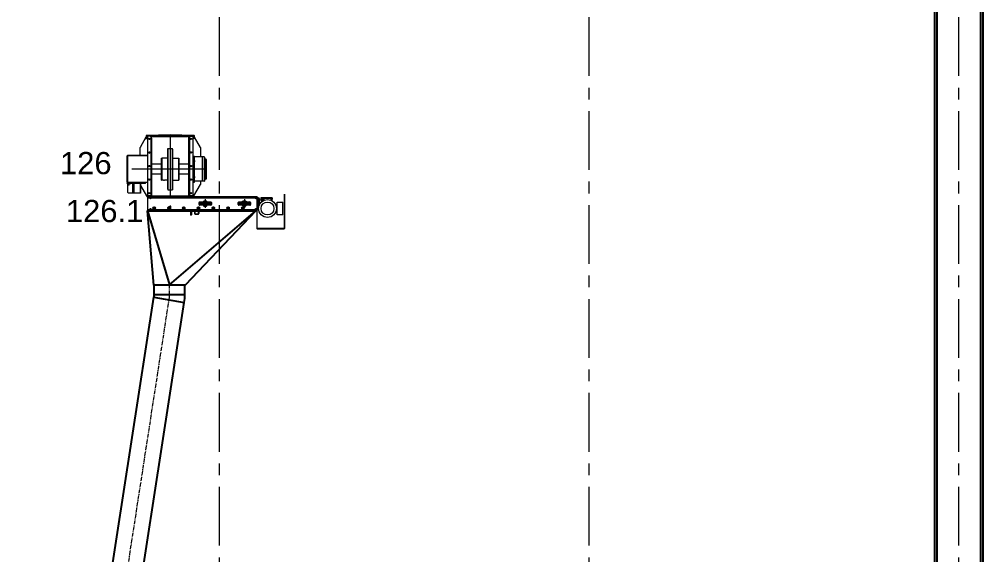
# Model space of a CAD drawing. Header units: millimetres. Extents: x 3220 to 226993, y 817 to 176024.
# Drawn here: x 83998 to 91818, y 45237 to 49581 of the extents above; entities that cross this region are included whole.
import ezdxf

# ---------------------------------------------------------------- set-up
doc = ezdxf.new("R2010")
doc.units = ezdxf.units.MM
doc.linetypes.add('AXES', pattern=[50.8, 31.75, -6.35, 6.35, -6.35])
doc.layers.add('Axe', color=1, linetype='AXES', lineweight=9)
doc.layers.add('Gewinde(DIN)', color=160, linetype='Continuous', lineweight=25)
doc.layers.add('Repère', color=76, linetype='Continuous')
doc.layers.add('Sichtbare Kanten(DIN)', color=7, linetype='Continuous', lineweight=50, true_color=0x3f3f3f)
doc.layers.add('Sichtbare tangentiale Kanten(DIN)', color=7, linetype='Continuous', lineweight=50, true_color=0x3f3f3f)
doc.styles.get("Standard").update_dxf_attribs({"font": 'arial.ttf'})

# ---------------------------------------------------------------- blocks, each defined once
blk = doc.blocks.new('section 9-7')
for points in [[(15195, 31980), (15195, 21020), (14805, 21020), (14805, 31980)], [(14824, 21020), (14824, 31980), (15176, 31980), (15176, 21020)]]:
    blk.add_lwpolyline(points, close=True)
at = {"layer": 'Axe', "ltscale": 15}
for p, q in [((9000, -500), (9000, 33046.2)), ((12000, -500), (12000, 32505.5)), ((15000, -500), (15000, 32000)), ((15000, -500), (15000, 32000))]:
    blk.add_line(p, q, dxfattribs=at)
blk = doc.blocks.new('TKF 300 tondeur R')
at = {"color": 1, "lineweight": 0}
for p, q in [((0, 265.5), (0, -224.5)), ((298.6, 0), (-311.9, 0))]:
    blk.add_line(p, q, dxfattribs=at)
at = {"layer": 'Gewinde(DIN)', "color": 5, "lineweight": 0}
for p, q in [((-339.8, -116.5), (-339.8, -129.5)), ((-333.2, -129.5), (-333.2, -116.5))]:
    blk.add_line(p, q, dxfattribs=at)
at = {"layer": 'Sichtbare Kanten(DIN)', "color": 5, "lineweight": 0}
for p, q in [((-197, 260.1), (-245, 175)), ((-198.2, 246.6), (-197.3, 256.6)), ((-198.2, 246.6), (-196.2, 246.4)), ((-196.2, 268.8), (-197.3, 256.6)), ((-195.3, 256.4), (-196.2, 246.4)), ((-194.2, 268.7), (-195.3, 256.4)), ((-192.9, 267.4), (-194.6, 264.3)), ((-0.1, 277.5), (-192.3, 272.5)), ((-0.1, 275.5), (-192.3, 270.5)), ((-158, 270.5), (-185, 270.5)), ((-185, 270.5), (-185, 266.5)), ((-158, 266.5), (-185, 266.5)), ((-158, 266), (-185, 266)), ((-185, 266), (-185, -216)), ((-158, 270.5), (-158, 266.5)), ((-158, 262.5), (-158, 266)), ((-158, 262.5), (-150, 262.5)), ((-150, -212.5), (-150, 262.5)), ((-149.5, 269.5), (-139.5, 269.5)), ((-149.5, 269.5), (-149.5, 265.5)), ((-139.5, 265.5), (-149.5, 265.5)), ((-139.5, 269.5), (139.5, 269.5)), ((-139.5, 265.5), (139.5, 265.5)), ((-115.9, 272.5), (115.9, 272.5)), ((192.3, 272.5), (0.1, 277.5)), ((192.3, 270.5), (0.1, 275.5)), ((139.5, 269.5), (149.5, 269.5)), ((149.5, 265.5), (139.5, 265.5)), ((149.5, 265.5), (149.5, 269.5)), ((158, 262.5), (150, 262.5)), ((150, -212.5), (150, 262.5)), ((158, 270.5), (185, 270.5)), ((158, 270.5), (158, 266.5)), ((158, 266.5), (185, 266.5)), ((158, 266), (185, 266)), ((158, 262.5), (158, 266)), ((185, 270.5), (185, 266.5)), ((185, 266), (185, -216)), ((194.6, 264.3), (192.9, 267.4)), ((195.3, 256.4), (194.2, 268.7)), ((196.2, 246.4), (195.3, 256.4)), ((197.3, 256.6), (196.2, 268.8)), ((196.2, 246.4), (198.2, 246.6)), ((245, 175), (197, 260.1)), ((197.3, 256.6), (198.2, 246.6)), ((-245, 112.5), (-245, 175)), ((-20, 162.5), (-18, 167.5)), ((-20, -162.5), (-20, 162.5)), ((-18, 167.5), (-18, -167.5)), ((-18, 167.5), (18, 167.5)), ((18, -167.5), (18, 167.5)), ((20, 162.5), (18, 167.5)), ((20, 162.5), (20, -162.5)), ((245, 175), (245, 98.5)), ((-343.9, 107.9), (-348.5, 107.9)), ((-348.5, -106.9), (-348.5, 107.9)), ((-343.9, 112.5), (-185, 112.5)), ((-343.9, 110.5), (-343.9, 112.5)), ((-185, 110.5), (-343.9, 110.5)), ((-343.9, 110), (-185, 110)), ((-343.9, 107.9), (-343.9, 110)), ((-245, 110), (-245, 110.5)), ((-175.5, 134.5), (-169.9, 134.5)), ((-168.5, 131.4), (-169.6, 129.5)), ((-168.5, 129.7), (-168.5, 140.3)), ((-165.5, 138.2), (-165.5, 131.8)), ((-70, 89), (-69, 90)), ((-70, -89), (-70, 89)), ((-69, 90), (-69, -90)), ((-20, 90), (-69, 90)), ((20, 90), (69, 90)), ((69, -90), (69, 90)), ((70, 89), (69, 90)), ((70, 89), (70, -89)), ((165.5, 131.8), (165.5, 138.2)), ((168.5, 140.3), (168.5, 129.7)), ((168.5, 131.4), (169.6, 129.5)), ((175.5, 134.5), (169.9, 134.5)), ((185, 105), (190.2, 105)), ((190.2, 105), (198.5, 105)), ((190.2, 0), (190.2, 85)), ((198.5, 70.9), (198.5, 105)), ((259.7, 98.5), (198.5, 98.5)), ((259.7, 99), (259.7, -99)), ((275.6, 99), (259.7, 99)), ((277.6, 97), (277.6, -97)), ((288.8, 81.5), (278.6, 81.5)), ((291.6, 78.8), (291.6, -78.7)), ((-173.5, 20.8), (-173.5, 29.2)), ((-165.5, 28.2), (-165.5, 21.8)), ((-70, 40), (-150, 40)), ((70, 45), (71.2, 45)), ((71.2, 45), (71.2, 40)), ((150, 40), (71.2, 40)), ((165.5, 21.8), (165.5, 28.2)), ((173.5, 29.2), (173.5, 20.8)), ((198.5, 58.7), (190.2, 58.7)), ((198.5, 70.9), (198.5, 58.7)), ((198.5, -58.7), (198.5, 58.7)), ((-70, -40), (-150, -40)), ((150, -40), (70, -40)), ((190.2, -85), (190.2, 0)), ((198.5, -58.7), (190.2, -58.7)), ((198.5, -58.7), (198.5, -70.9)), ((198.5, -105), (198.5, -70.9)), ((-343.9, -106.9), (-348.5, -106.9)), ((-348.5, -111.5), (-343.5, -111.5)), ((-348.5, -111.5), (-348.5, -114.5)), ((-343.5, -114.5), (-348.5, -114.5)), ((-348.3, -116.5), (-348.3, -114.5)), ((-348.3, -116.5), (-348.2, -116.5)), ((-348.2, -114.5), (-348.2, -116.5)), ((-348.2, -116.5), (-330.2, -116.5)), ((-343.9, -109), (-343.9, -106.9)), ((-185, -109), (-343.9, -109)), ((-343.9, -109.5), (-326.5, -109.5)), ((-343.9, -111.5), (-343.9, -109.5)), ((-343.5, -111.5), (-204.5, -111.5)), ((-343.5, -114.5), (-204.5, -114.5)), ((-342.6, -189.5), (-342.6, -119.5)), ((-340.5, -128.7), (-340.5, -116.5)), ((-340.5, -128.7), (-332.5, -128.7)), ((-339.7, -129.5), (-340.5, -128.7)), ((-333.3, -129.5), (-339.7, -129.5)), ((-333.3, -129.5), (-332.5, -128.7)), ((-332.5, -128.7), (-332.5, -116.5)), ((-331.8, -119.5), (-332.5, -119.5)), ((-331.8, -118.5), (-331.8, -119.5)), ((-330.2, -116.5), (-321, -116.5)), ((-326.5, -109.5), (-326.5, -111.5)), ((-319.3, -119.5), (-319.3, -118.5)), ((-318.3, -119.5), (-319.3, -119.5)), ((-318.3, -114.5), (-318.3, -119.5)), ((-245, -111.5), (-245, -109)), ((-240.4, -114.5), (-240.4, -194.5)), ((-240.4, -133.2), (-192.9, -217.4)), ((-173.5, -87.5), (-173.5, -80.8)), ((-173.5, -89.2), (-173.5, -87.5)), ((-165.5, -81.8), (-165.5, -88.2)), ((-70, -89), (-69, -90)), ((-54.2, -90), (-69, -90)), ((-20, -90), (-45.8, -90)), ((20, -90), (69, -90)), ((70, -89), (69, -90)), ((165.5, -88.2), (165.5, -81.8)), ((173.5, -80.8), (173.5, -87.5)), ((173.5, -87.5), (173.5, -89.2)), ((185, -105), (190.2, -105)), ((190.2, -105), (198.5, -105)), ((192.9, -217.4), (245, -125)), ((259.7, -98.5), (198.5, -98.5)), ((245, -98.5), (245, -125)), ((275.6, -99), (259.7, -99)), ((288.8, -81.5), (278.6, -81.5)), ((-302, -194.5), (-339.9, -194.5)), ((-295, -194.5), (-302, -194.5)), ((-240.8, -194.5), (-295, -194.5)), ((-240.8, -194.5), (-240.4, -194.5)), ((-185, -216), (-158, -216)), ((-158, -216.5), (-185, -216.5)), ((-185, -220.5), (-185, -216.5)), ((-158, -220.5), (-185, -220.5)), ((185, -220.5), (-185, -220.5)), ((-185, -220.5), (-185, -224.5)), ((-185, -224.5), (185, -224.5)), ((-166, -196), (-166, -191.2)), ((-166, -198), (-166, -196)), ((-166, -198), (-165.4, -198)), ((-158, -216), (-158, -212.5)), ((-158, -212.5), (-150, -212.5)), ((-158, -220.5), (-158, -216.5)), ((-149.5, -215.5), (-139.5, -215.5)), ((-149.5, -215.5), (-149.5, -219.5)), ((-139.5, -219.5), (-149.5, -219.5)), ((-139.5, -215.5), (139.5, -215.5)), ((-139.5, -219.5), (139.5, -219.5)), ((-20, -162.5), (-18, -167.5)), ((-18, -167.5), (18, -167.5)), ((20, -162.5), (18, -167.5)), ((139.5, -215.5), (149.5, -215.5)), ((149.5, -219.5), (139.5, -219.5)), ((149.5, -219.5), (149.5, -215.5)), ((158, -212.5), (150, -212.5)), ((158, -216), (158, -212.5)), ((185, -216), (158, -216)), ((158, -216.5), (185, -216.5)), ((158, -220.5), (158, -216.5)), ((158, -220.5), (185, -220.5)), ((165.4, -198), (166, -198)), ((166, -196), (166, -191.2)), ((166, -196), (166, -198)), ((185, -220.5), (185, -216.5)), ((185, -220.5), (185, -224.5))]:
    blk.add_line(p, q, dxfattribs=at)
for centre in [(-170, 245), (170, 245), (-170, 135), (170, 135), (-170, 25), (170, 25), (-170, -85), (170, -85), (-170, -195), (170, -195)]:
    blk.add_circle(centre, 5.5, dxfattribs=at)
for centre, radius, start, end in [((-192.2, 268.5), 4, 91.5, 175), ((-192.2, 268.5), 2, 91.5, 175), ((-184.2, 262.5), 10, 126.31224, 150.57254), ((-158, 262.5), 8, 0, 90), ((-158, 262.5), 4, 0, 90), ((0, 273.5), 4, 88.5, 91.5), ((0, 273.5), 2, 88.5, 91.5), ((158, 262.5), 8, 90, 180), ((158, 262.5), 4, 90, 180), ((184.2, 262.5), 10, 29.42746, 53.68776), ((192.2, 268.5), 4, 5, 88.5), ((192.2, 268.5), 2, 5, 88.5), ((-343.9, 107.9), 4.6, 90, 180), ((-343.9, 107.9), 2.6, 90, 180), ((275.6, 97), 2, 0, 90), ((278.6, 82.5), 1, 180, 270), ((288.8, 78.8), 2.75, 0, 90), ((-343.9, -106.9), 4.6, 180, 270), ((-343.9, -106.9), 2.6, 180, 270), ((-204.5, -108.5), 6, 270, 355.21981), ((-204.5, -108.5), 3, 270, 350.40593), ((275.6, -97), 2, 270, 0), ((278.6, -82.5), 1, 90, 180), ((288.8, -78.7), 2.75, 270, 0), ((-184.2, -212.5), 10, 209.42746, 265.17967), ((-158, -212.5), 4, 270, 0), ((-158, -212.5), 8, 270, 0), ((158, -212.5), 8, 180, 270), ((158, -212.5), 4, 180, 270), ((184.2, -212.5), 10, 274.82033, 330.57254)]:
    blk.add_arc(centre, radius, start, end, dxfattribs=at)
for centre, major_axis, ratio, start_param, end_param in [((-339.9, -119.5), (0, 5), 0.529919, 0.927295, 1.570796), ((-333.5, -118.5), (0, -2), 0.848048, 1.570796, 2.489627), ((-321, -118.5), (0, 4), 0.848048, 5.33487, 6.283185), ((-321, -118.5), (0, 2), 0.848048, 4.712389, 6.283185), ((-320.4, -118.5), (0, 4), 0.842966, 5.615265, 6.283185), ((-339.9, -189.5), (0, -5), 0.529919, 4.712389, 6.283185)]:
    blk.add_ellipse(centre, major_axis=major_axis, ratio=ratio, start_param=start_param, end_param=end_param, dxfattribs=at)
for points, weights in [([(-169.9, 134.5), (-169, 137.7), (-169, 140.4)], [1, 1.08361995156, 1.07684207552]), ([(-169.6, 129.5), (-168.4, 132), (-169.9, 134.5)], [1.02248935029, 1.14249247398, 1]), ([(169, 140.4), (169, 137.7), (169.9, 134.5)], [1.07684207552, 1.08361995156, 1]), ([(169.9, 134.5), (168.4, 132), (169.6, 129.5)], [1, 1.14249247398, 1.02248935029])]:
    blk.add_rational_spline(points, weights, degree=2, dxfattribs=at)
for points, knots in [([(71.2, 40), (71.2, 40), (70.9, 39.9), (70.2, 39.7), (70.1, 39.7), (70, 39.7)], [-1.6667211, -1.6667211, -1.6667211, -1.6667211, -1.250084, -1.250084, -1.1689633, -1.1689633, -1.1689633, -1.1689633]), ([(-54.2, -90), (-54.2, -90), (-54.1, -90), (-53.7, -90), (-53.3, -90), (-52.6, -89.9), (-52.1, -89.9), (-51.1, -89.9), (-50.5, -89.9), (-49.5, -89.9), (-48.9, -89.9), (-47.9, -89.9), (-47.4, -89.9), (-46.7, -90), (-46.3, -90), (-45.9, -90), (-45.8, -90), (-45.8, -90)], [0.631123, 0.631123, 0.631123, 0.631123, 0.788904, 0.788904, 0.946685, 0.946685, 1.104466, 1.104466, 1.262247, 1.262247, 1.420027, 1.420027, 1.577808, 1.577808, 1.735589, 1.735589, 1.89337, 1.89337, 1.89337, 1.89337])]:
    blk.add_open_spline(points, degree=3, knots=knots, dxfattribs=at)
at = {"layer": 'Sichtbare tangentiale Kanten(DIN)', "color": 5, "lineweight": 0}
for p, q in [((-195.3, 256.4), (-197.3, 256.6)), ((-194.2, 268.7), (-196.2, 268.8)), ((-192.3, 270.5), (-192.3, 272.5)), ((-158, 262.5), (-158, -212.5)), ((-139.5, 265.5), (-139.5, 269.5)), ((-0.1, 275.5), (-0.1, 277.5)), ((0.1, 275.5), (0.1, 277.5)), ((139.5, 269.5), (139.5, 265.5)), ((158, 262.5), (158, -212.5)), ((192.3, 270.5), (192.3, 272.5)), ((194.2, 268.7), (196.2, 268.8)), ((197.3, 256.6), (195.3, 256.4)), ((-343.9, -106.9), (-343.9, 107.9)), ((185, 85), (190.2, 85)), ((275.6, 99), (275.6, -99)), ((278.6, 81.5), (278.6, -81.5)), ((288.8, 81.5), (288.8, -81.5)), ((198.5, 70.9), (190.2, 70.9)), ((198.5, -70.9), (190.2, -70.9)), ((-343.5, -114.5), (-343.5, -111.5)), ((-319.3, -118.5), (-331.8, -118.5)), ((-330.2, -116.5), (-330.2, -114.5)), ((-321, -116.5), (-321, -114.5)), ((-319.3, -118.5), (-318.3, -118.5)), ((-302, -194.5), (-302, -114.5)), ((-295, -114.5), (-295, -194.5)), ((-240.8, -194.5), (-240.8, -114.5)), ((-173.5, -85), (-175.5, -85)), ((-165.5, -87.5), (-173.5, -87.5)), ((173.5, -87.5), (165.5, -87.5)), ((173.5, -85), (175.5, -85)), ((185, -85), (190.2, -85)), ((-164.6, -196), (-166, -196)), ((-139.5, -219.5), (-139.5, -215.5)), ((139.5, -215.5), (139.5, -219.5)), ((166, -196), (164.6, -196))]:
    blk.add_line(p, q, dxfattribs=at)
blk = doc.blocks.new('111 L')
blk.add_blockref('TKF 300 tondeur R', (0, -265.5))
blk = doc.blocks.new('181 tete')
at = {"color": 0}
blk.add_blockref('111 L', (-0.1, -12), dxfattribs=at)
blk = doc.blocks.new('102 r')
blk.add_blockref('181 tete', (0.1, 502))
blk = doc.blocks.new('126 R')
blk.add_blockref('102 r', (0, 0))
blk = doc.blocks.new('300x650 for TKF 300 F')
at = {"layer": 'Sichtbare Kanten(DIN)', "color": 6, "lineweight": 0}
for p, q in [((-975, 95), (-970, 95)), ((-975, 95), (-975, 91)), ((-970, 91), (-975, 91)), ((-975, 91), (-975, 87)), ((-975, 87), (-85, 87)), ((-975, 87), (-975, -7)), ((-970, 91), (-970, 95)), ((-970, 95), (-90, 95)), ((-970, 91), (-90, 91)), ((-605, 98), (-600, 98)), ((-605, 98), (-605, 95)), ((-600, 95), (-600, 98)), ((-600, 98), (-90, 98)), ((-600, 95), (-90, 95)), ((-97, 84.2), (-94.2, 84.2)), ((-94.2, 84.2), (-93.5, 84.6)), ((-90, 98), (-85, 98)), ((-90, 98), (-90, 95)), ((-90, 95), (-90, 91)), ((-90, 95), (-85, 95)), ((-85, 95), (-90, 95)), ((-85, 91), (-90, 91)), ((-85, 95), (-85, 98)), ((-85, 91), (-85, 95)), ((-85, 87), (-85, 91)), ((-75, 87.5), (-85, 87.5)), ((-85, -7), (-85, 87)), ((-85, 82.5), (-75, 82.5)), ((-75, 87.5), (-75, 82.5)), ((-75, 87.5), (-68, 87.5)), ((-75, -2.5), (-75, 82.5)), ((-75, 81.9), (-68, 81.9)), ((-68, 81.9), (-68, 87.5)), ((-68, 81.9), (-68, 75.6)), ((-53, 85.7), (-53, 74.3)), ((-52.2, 86.5), (-52.2, 73.5)), ((-45, 86.5), (-52.2, 86.5)), ((-39, 87), (-45, 87)), ((-45, 86.3), (-45, 87)), ((-45, 86.3), (-45, 75.1)), ((-39, 86.3), (-45, 86.3)), ((-35.5, 87), (-39, 87)), ((-39, 86.3), (-39, 87)), ((-39, 86.3), (-39, 75.1)), ((-35.5, 90), (35.5, 90)), ((-35.5, 85), (-35.5, 90)), ((-35.5, 85), (35.5, 85)), ((-35.5, 78.5), (-35.5, 85)), ((-35.5, 78.5), (-30, 78.5)), ((30, 78.5), (35.5, 78.5)), ((35.5, 85), (35.5, 90)), ((39, 87), (35.5, 87)), ((35.5, 78.5), (35.5, 85)), ((39, 87), (39, 75.3)), ((138.5, 115.5), (137, 115.5)), ((137, 112.5), (137, 115.5)), ((137, 112.5), (138.5, 112.5)), ((137, 112.5), (137, -161.5)), ((138.5, 115.5), (138.5, 112.5)), ((138.5, -161.5), (138.5, 112.5)), ((-793.2, 19.2), (-794, 18.5)), ((-786, 18.5), (-794, 18.5)), ((-794, -11), (-794, 18.5)), ((-793.2, 19.2), (-786.8, 19.2)), ((-786.8, 19.2), (-786, 18.5)), ((-786, -11), (-786, 18.5)), ((-556, 31.5), (-556, 48.5)), ((-551, 53.5), (-461, 53.5)), ((-461, 26.5), (-551, 26.5)), ((-471.5, 40), (-540.5, 40)), ((-518.5, 49.5), (-493.5, 49.5)), ((-493.5, 30.5), (-518.5, 30.5)), ((-506.6, 35.8), (-506.6, 36.4)), ((-506, 74.5), (-506, 5.5)), ((-505.4, 36.4), (-505.4, 35.8)), ((-456, 48.5), (-456, 31.5)), ((-238, 31.5), (-238, 48.5)), ((-233, 53.5), (-143, 53.5)), ((-143, 26.5), (-233, 26.5)), ((-153.5, 40), (-222.5, 40)), ((-200.5, 49.5), (-175.5, 49.5)), ((-175.5, 30.5), (-200.5, 30.5)), ((-188.6, 35.8), (-188.6, 36.4)), ((-188, 74.5), (-188, 5.5)), ((-187.4, 36.4), (-187.4, 35.8)), ((-138, 48.5), (-138, 31.5)), ((-68, 75.6), (-75, 75.6)), ((-68, 67.7), (-75, 67.7)), ((-75, 12.3), (-75, 67.7)), ((-75, 12.3), (-71.5, 12.3)), ((-75, 4.4), (-72.4, 4.4)), ((-68, 67.7), (-68, 75.6)), ((-68, 69), (-45, 69)), ((-68, 67.7), (-68, 25.1)), ((-45, 73.5), (-52.2, 73.5)), ((-45, 75.1), (-45, 72.3)), ((-39, 75.1), (-45, 75.1)), ((-39, 72.3), (-45, 72.3)), ((-45, 56.8), (-45, 72.3)), ((-39, 75.3), (-26.5, 75.3)), ((-39, 75.1), (-39, 72.3)), ((-35.5, 65), (-35.5, 71.5)), ((-30, 71.5), (-35.5, 71.5)), ((-35.5, 63.2), (-35.5, 65)), ((-35.5, 65), (-32.1, 65)), ((26.5, 75.3), (39, 75.3)), ((35.5, 71.5), (30, 71.5)), ((32.1, 65), (35.5, 65)), ((35.5, 65), (35.5, 71.5)), ((35.5, 63.2), (35.5, 65)), ((39, 61.1), (39, 75.3)), ((62.9, 36), (78.7, 36)), ((78.7, 51.5), (124, 51.5)), ((78.7, -51.5), (78.7, 51.5)), ((124, -51.5), (124, 51.5)), ((-975, -7), (-794, -7)), ((-975, -7), (-975, -11)), ((-975, -11), (-970, -11)), ((-975, -11), (-975, -15)), ((-596, -15), (-975, -15)), ((-975, -18), (-975, -15)), ((-975, -18), (-596, -18)), ((-970, -15), (-970, -11)), ((-970, -11), (-90, -11)), ((-970, -15), (-90, -15)), ((-786, -7), (-85, -7)), ((-623.2, -18.2), (-624, -19)), ((-616, -19), (-624, -19)), ((-624, -19), (-624, -52.5)), ((-624, -52.5), (-616, -52.5)), ((-623.2, -53.2), (-624, -52.5)), ((-623.2, -18.2), (-616.8, -18.2)), ((-616.8, -53.2), (-623.2, -53.2)), ((-616.8, -18.2), (-616, -19)), ((-616.8, -53.2), (-616, -52.5)), ((-616, -19), (-616, -52.5)), ((-593, -21), (-593, -44)), ((-590, -44), (-593, -44)), ((-561, -13), (-591, -13)), ((-591, -13), (-591, -43)), ((-591, -43), (-561, -43)), ((-590, -21), (-590, -44)), ((-590, -44), (-564, -44)), ((-590, -44), (-590, -47)), ((-590, -47), (-564, -47)), ((-564, -47), (-564, -44)), ((-561, -43), (-561, -13)), ((-557, -18), (-561, -18)), ((-558, -24), (-561, -24)), ((-561, -24), (-561, -41)), ((-561, -41), (-558, -41)), ((-558, -24), (-558, -41)), ((-557, -18), (-557, -15)), ((-557, -15), (-90, -15)), ((-557, -18), (-90, -18)), ((-111.5, -18), (-111.5, -19.5)), ((-108.5, -19.5), (-111.5, -19.5)), ((-108.5, -19.5), (-108.5, -18)), ((-88, -18), (-108.5, -18)), ((-108.5, -19.5), (-88, -19.5)), ((-94.2, -4.2), (-97, -4.2)), ((-94.2, -4.2), (-93.5, -4.6)), ((-90, -11), (-90, -15)), ((-90, -11), (-85, -11)), ((-85, -15), (-90, -15)), ((-90, -15), (-85, -15)), ((-90, -15), (-90, -18)), ((-85, -18), (-88, -18)), ((-86.5, -21), (-86.5, -161.5)), ((-75, -2.5), (-85, -2.5)), ((-85, -11), (-85, -7)), ((-85, -7.5), (-75, -7.5)), ((-85, -15), (-85, -11)), ((-85, -18), (-85, -15)), ((-85, -161.5), (-85, -21)), ((-72.5, -1.9), (-75, -1.9)), ((-75, -2.5), (-75, -7.5)), ((-72.1, -7.5), (-75, -7.5)), ((78.7, -36.1), (62.9, -36.1)), ((124, -51.5), (78.7, -51.5)), ((135.5, -163), (-83.5, -163)), ((-83.5, -164.5), (135.5, -164.5))]:
    blk.add_line(p, q, dxfattribs=at)
for centre, radius in [((-950, 82), 3), ((-95, 82), 3), ((-950, -2), 3), ((-920, 4), 10), ((-920, 4), 7.8), ((-920, 4), 5), ((-920, 4), 4.08), ((-800, 4), 5), ((-800, 4), 4.08), ((-680, 4), 10), ((-680, 4), 7.8), ((-680, 4), 5), ((-680, 4), 4.08), ((-560, 4), 10), ((-560, 4), 7.8), ((-560, 4), 5), ((-560, 4), 4.08), ((-543, 40), 8), ((-506, 40), 6), ((-506, 40), 5.39), ((-506, 40), 5.3), ((-506, 40), 4.45), ((-506, 40), 4.2), ((-469, 40), 8), ((-440, 4), 10), ((-440, 4), 7.8), ((-440, 4), 5), ((-440, 4), 4.08), ((-320, 4), 10), ((-320, 4), 7.8), ((-320, 4), 5), ((-320, 4), 4.08), ((-225, 40), 8), ((-200, 4), 10), ((-200, 4), 7.8), ((-200, 4), 5), ((-200, 4), 4.08), ((-188, 40), 6), ((-188, 40), 5.39), ((-188, 40), 5.3), ((-188, 40), 4.45), ((-188, 40), 4.2), ((-151, 40), 8), ((-95, -2), 3), ((0, 0), 72.5), ((0, 0), 52.5)]:
    blk.add_circle(centre, radius, dxfattribs=at)
for centre, radius, start, end in [((-52.2, 85.7), 0.8, 90, 180), ((-30, 75), 3.5, 270, 90), ((30, 75), 3.5, 90, 270), ((-800, 4), 10, 53.1301, 306.8699), ((-800, 4), 7.8, 39.71514, 320.28486), ((-551, 48.5), 5, 90, 180), ((-551, 31.5), 5, 180, 270), ((-543, 40), 6.5, 128.00361, 188.00361), ((-543, 40), 6.5, 188.00361, 248.00361), ((-543, 40), 6.5, 68.00361, 128.00361), ((-543, 40), 6.5, 248.00361, 308.00361), ((-543, 40), 6.5, 8.00361, 68.00361), ((-543, 40), 6.5, 308.00361, 8.00361), ((-518.5, 40), 9.5, 90, 270), ((-506, 40), 17.8, 149.35193, 210.64807), ((-506, 40), 22, 37.8529, 142.1471), ((-506, 40), 22, 217.8529, 322.1471), ((-506, 40), 16.8, 145.8542, 214.1458), ((-506, 40), 17.8, 49.32572, 130.67428), ((-506, 40), 17.8, 229.32572, 310.67428), ((-506, 40), 16.8, 53.70405, 126.29595), ((-506, 40), 16.8, 233.70405, 306.29595), ((-506, 40), 8.5, 120, 180), ((-506, 40), 8.5, 180, 240), ((-506, 40), 8.5, 60, 120), ((-506, 40), 8.5, 240, 300), ((-506, 40), 3.9, 278.84988, 261.15012), ((-506, 36.4), 0.6, 0, 180), ((-506, 40), 8.5, 0, 60), ((-506, 40), 8.5, 300, 0), ((-493.5, 40), 9.5, 270, 90), ((-506, 40), 16.8, 325.8542, 34.1458), ((-506, 40), 17.8, 329.35193, 30.64807), ((-469, 40), 6.5, 132.70318, 192.70318), ((-469, 40), 6.5, 192.70318, 252.70318), ((-469, 40), 6.5, 72.70318, 132.70318), ((-469, 40), 6.5, 252.70318, 312.70318), ((-469, 40), 6.5, 12.70318, 72.70318), ((-469, 40), 6.5, 312.70318, 12.70318), ((-461, 48.5), 5, 0, 90), ((-461, 31.5), 5, 270, 0), ((-233, 48.5), 5, 90, 180), ((-233, 31.5), 5, 180, 270), ((-225, 40), 6.5, 128.00361, 188.00361), ((-225, 40), 6.5, 188.00361, 248.00361), ((-225, 40), 6.5, 68.00361, 128.00361), ((-225, 40), 6.5, 248.00361, 308.00361), ((-225, 40), 6.5, 8.00361, 68.00361), ((-225, 40), 6.5, 308.00361, 8.00361), ((-200.5, 40), 9.5, 90, 270), ((-188, 40), 17.8, 149.35193, 210.64807), ((-188, 40), 22, 37.8529, 142.1471), ((-188, 40), 22, 217.8529, 322.1471), ((-188, 40), 16.8, 145.8542, 214.1458), ((-188, 40), 17.8, 49.32572, 130.67428), ((-188, 40), 17.8, 229.32572, 310.67428), ((-188, 40), 16.8, 53.70405, 126.29595), ((-188, 40), 16.8, 233.70405, 306.29595), ((-188, 40), 8.5, 120, 180), ((-188, 40), 8.5, 180, 240), ((-188, 40), 8.5, 60, 120), ((-188, 40), 8.5, 240, 300), ((-188, 40), 3.9, 278.84988, 261.15012), ((-188, 36.4), 0.6, 0, 180), ((-188, 40), 8.5, 0, 60), ((-188, 40), 8.5, 300, 0), ((-175.5, 40), 9.5, 270, 90), ((-188, 40), 16.8, 325.8542, 34.1458), ((-188, 40), 17.8, 329.35193, 30.64807), ((-151, 40), 6.5, 132.70318, 192.70318), ((-151, 40), 6.5, 192.70318, 252.70318), ((-151, 40), 6.5, 72.70318, 132.70318), ((-151, 40), 6.5, 252.70318, 312.70318), ((-151, 40), 6.5, 12.70318, 72.70318), ((-151, 40), 6.5, 312.70318, 12.70318), ((-143, 48.5), 5, 0, 90), ((-143, 31.5), 5, 270, 0), ((-52.2, 74.3), 0.8, 180, 270), ((-596, -21), 6, 0, 90), ((-596, -21), 3, 0, 90), ((-564, -41), 6, 270, 0), ((-564, -41), 3, 270, 0), ((-88, -21), 3, 0, 90), ((-88, -21), 1.5, 0, 90), ((-83.5, -161.5), 3, 180, 270), ((-83.5, -161.5), 1.5, 180, 270), ((135.5, -161.5), 3, 270, 0), ((135.5, -161.5), 1.5, 270, 0)]:
    blk.add_arc(centre, radius, start, end, dxfattribs=at)
for points, weights in [([(-96.5, 84.6), (-95.5, 84.6), (-94.4, 84.9)], [1.076740384, 1.07212332013, 1.03255331883]), ([(-928.5, 8.9), (-924.2, 11.4), (-920, 13.8)], [1, 1.15470053838, 1]), ([(-928.5, -0.9), (-928.5, 4), (-928.5, 8.9)], [1, 1.15470053838, 1]), ([(-920, 13.8), (-915.7, 11.4), (-911.5, 8.9)], [1, 1.15470053838, 1]), ([(-911.5, 8.9), (-911.5, 4), (-911.5, -0.9)], [1, 1.15470053838, 1]), ([(-808.5, 8.9), (-804.2, 11.4), (-800, 13.8)], [1, 1.15470053838, 1]), ([(-808.5, -0.9), (-808.5, 4), (-808.5, 8.9)], [1, 1.15470053838, 1]), ([(-800, 13.8), (-796.8, 12), (-794, 10.3)], [1, 1.11119240463, 1.06254372562]), ([(-688.5, 8.9), (-684.2, 11.4), (-680, 13.8)], [1, 1.15470053838, 1]), ([(-688.5, -0.9), (-688.5, 4), (-688.5, 8.9)], [1, 1.15470053838, 1]), ([(-680, 13.8), (-675.7, 11.4), (-671.5, 8.9)], [1, 1.15470053838, 1]), ([(-671.5, 8.9), (-671.5, 4), (-671.5, -0.9)], [1, 1.15470053838, 1]), ([(-568.5, 8.9), (-564.2, 11.4), (-560, 13.8)], [1, 1.15470053838, 1]), ([(-568.5, -0.9), (-568.5, 4), (-568.5, 8.9)], [1, 1.15470053838, 1]), ([(-560, 13.8), (-555.8, 11.4), (-551.5, 8.9)], [1, 1.15470053838, 1]), ([(-551.5, 8.9), (-551.5, 4), (-551.5, -0.9)], [1, 1.15470053838, 1]), ([(-549.9, 42.8), (-548.3, 44), (-547, 45.1)], [1, 1.0379548493, 1]), ([(-549.4, 39.1), (-549.6, 40.8), (-549.9, 42.8)], [1, 1.0379548493, 1]), ([(-548.9, 35.4), (-549.1, 37.4), (-549.4, 39.1)], [1, 1.0379548493, 1]), ([(-545.4, 34), (-547, 34.6), (-548.9, 35.4)], [1, 1.0379548493, 1]), ([(-547, 45.1), (-545.6, 46.2), (-544, 47.4)], [1, 1.0379548493, 1]), ([(-541.9, 32.6), (-543.8, 33.3), (-545.4, 34)], [1, 1.0379548493, 1]), ([(-544, 47.4), (-542.1, 46.7), (-540.5, 46)], [1, 1.0379548493, 1]), ([(-539, 34.9), (-540.3, 33.8), (-541.9, 32.6)], [1, 1.0379548493, 1]), ([(-540.5, 46), (-538.9, 45.4), (-537, 44.6)], [1, 1.0379548493, 1]), ([(-536, 37.2), (-537.6, 36), (-539, 34.9)], [1, 1.0379548493, 1]), ([(-537, 44.6), (-536.8, 42.6), (-536.5, 40.9)], [1, 1.0379548493, 1]), ([(-536.5, 40.9), (-536.3, 39.2), (-536, 37.2)], [1, 1.0379548493, 1]), ([(-510.2, 47.4), (-512.2, 46.2), (-514.5, 44.9)], [1, 1.04596848978, 1.01550081983]), ([(-514.5, 44.9), (-514.5, 42.3), (-514.5, 40)], [1.01550081983, 1.04596848978, 1]), ([(-514.5, 40), (-514.5, 37.7), (-514.5, 35.1)], [1, 1.04596848978, 1.01550081983]), ([(-514.5, 35.1), (-512.2, 33.8), (-510.2, 32.6)], [1.01550081983, 1.04596848978, 1]), ([(-506.5, 49.5), (-508.5, 48.4), (-510.2, 47.4)], [1.02164790776, 1.04052166837, 1]), ([(-510.2, 32.6), (-508.5, 31.6), (-506.5, 30.5)], [1, 1.04052166837, 1.02164790776]), ([(-501.7, 47.4), (-503.5, 48.4), (-505.4, 49.5)], [1, 1.04052166837, 1.02164790776]), ([(-505.4, 30.5), (-503.5, 31.6), (-501.7, 32.6)], [1.02164790776, 1.04052166837, 1]), ([(-497.5, 44.9), (-499.7, 46.2), (-501.7, 47.4)], [1.01550081983, 1.04596848978, 1]), ([(-501.7, 32.6), (-499.7, 33.8), (-497.5, 35.1)], [1, 1.04596848978, 1.01550081983]), ([(-497.5, 40), (-497.5, 42.3), (-497.5, 44.9)], [1, 1.04596848978, 1.01550081983]), ([(-497.5, 35.1), (-497.5, 37.7), (-497.5, 40)], [1.01550081983, 1.04596848978, 1]), ([(-476.1, 42.2), (-474.6, 43.6), (-473.4, 44.8)], [1, 1.0379548493, 1]), ([(-475.3, 38.6), (-475.7, 40.3), (-476.1, 42.2)], [1, 1.0379548493, 1]), ([(-474.5, 34.9), (-474.9, 36.9), (-475.3, 38.6)], [1, 1.0379548493, 1]), ([(-470.9, 33.8), (-472.6, 34.3), (-474.5, 34.9)], [1, 1.0379548493, 1]), ([(-473.4, 44.8), (-472.1, 46), (-470.6, 47.3)], [1, 1.0379548493, 1]), ([(-467.3, 32.7), (-469.2, 33.3), (-470.9, 33.8)], [1, 1.0379548493, 1]), ([(-470.6, 47.3), (-468.7, 46.7), (-467, 46.2)], [1, 1.0379548493, 1]), ([(-464.5, 35.2), (-465.8, 34), (-467.3, 32.7)], [1, 1.0379548493, 1]), ([(-467, 46.2), (-465.4, 45.7), (-463.4, 45.1)], [1, 1.0379548493, 1]), ([(-461.8, 37.8), (-463.3, 36.4), (-464.5, 35.2)], [1, 1.0379548493, 1]), ([(-463.4, 45.1), (-463, 43.1), (-462.6, 41.4)], [1, 1.0379548493, 1]), ([(-462.6, 41.4), (-462.2, 39.7), (-461.8, 37.8)], [1, 1.0379548493, 1]), ([(-448.5, 8.9), (-444.2, 11.4), (-440, 13.8)], [1, 1.15470053838, 1]), ([(-448.5, -0.9), (-448.5, 4), (-448.5, 8.9)], [1, 1.15470053838, 1]), ([(-440, 13.8), (-435.8, 11.4), (-431.5, 8.9)], [1, 1.15470053838, 1]), ([(-431.5, 8.9), (-431.5, 4), (-431.5, -0.9)], [1, 1.15470053838, 1]), ([(-328.5, 8.9), (-324.2, 11.4), (-320, 13.8)], [1, 1.15470053838, 1]), ([(-328.5, -0.9), (-328.5, 4), (-328.5, 8.9)], [1, 1.15470053838, 1]), ([(-320, 13.8), (-315.8, 11.4), (-311.5, 8.9)], [1, 1.15470053838, 1]), ([(-311.5, 8.9), (-311.5, 4), (-311.5, -0.9)], [1, 1.15470053838, 1]), ([(-231.9, 42.8), (-230.3, 44), (-229, 45.1)], [1, 1.0379548493, 1]), ([(-231.4, 39.1), (-231.6, 40.8), (-231.9, 42.8)], [1, 1.0379548493, 1]), ([(-230.9, 35.4), (-231.1, 37.4), (-231.4, 39.1)], [1, 1.0379548493, 1]), ([(-227.4, 34), (-229, 34.6), (-230.9, 35.4)], [1, 1.0379548493, 1]), ([(-229, 45.1), (-227.6, 46.2), (-226, 47.4)], [1, 1.0379548493, 1]), ([(-223.9, 32.6), (-225.8, 33.3), (-227.4, 34)], [1, 1.0379548493, 1]), ([(-226, 47.4), (-224.1, 46.7), (-222.5, 46)], [1, 1.0379548493, 1]), ([(-221, 34.9), (-222.3, 33.8), (-223.9, 32.6)], [1, 1.0379548493, 1]), ([(-222.5, 46), (-220.9, 45.4), (-219, 44.6)], [1, 1.0379548493, 1]), ([(-218, 37.2), (-219.6, 36), (-221, 34.9)], [1, 1.0379548493, 1]), ([(-219, 44.6), (-218.8, 42.6), (-218.5, 40.9)], [1, 1.0379548493, 1]), ([(-218.5, 40.9), (-218.3, 39.2), (-218, 37.2)], [1, 1.0379548493, 1]), ([(-208.5, 8.9), (-204.3, 11.4), (-200, 13.8)], [1, 1.15470053838, 1]), ([(-208.5, -0.9), (-208.5, 4), (-208.5, 8.9)], [1, 1.15470053838, 1]), ([(-200, 13.8), (-195.8, 11.4), (-191.5, 8.9)], [1, 1.15470053838, 1]), ([(-192.2, 47.4), (-194.2, 46.2), (-196.5, 44.9)], [1, 1.04596848978, 1.01550081983]), ([(-196.5, 44.9), (-196.5, 42.3), (-196.5, 40)], [1.01550081983, 1.04596848978, 1]), ([(-196.5, 40), (-196.5, 37.7), (-196.5, 35.1)], [1, 1.04596848978, 1.01550081983]), ([(-196.5, 35.1), (-194.2, 33.8), (-192.2, 32.6)], [1.01550081983, 1.04596848978, 1]), ([(-188.5, 49.5), (-190.5, 48.4), (-192.2, 47.4)], [1.02164790776, 1.04052166837, 1]), ([(-192.2, 32.6), (-190.5, 31.6), (-188.5, 30.5)], [1, 1.04052166837, 1.02164790776]), ([(-191.5, 8.9), (-191.5, 4), (-191.5, -0.9)], [1, 1.15470053838, 1]), ([(-183.7, 47.4), (-185.5, 48.4), (-187.4, 49.5)], [1, 1.04052166837, 1.02164790776]), ([(-187.4, 30.5), (-185.5, 31.6), (-183.7, 32.6)], [1.02164790776, 1.04052166837, 1]), ([(-179.5, 44.9), (-181.7, 46.2), (-183.7, 47.4)], [1.01550081983, 1.04596848978, 1]), ([(-183.7, 32.6), (-181.7, 33.8), (-179.5, 35.1)], [1, 1.04596848978, 1.01550081983]), ([(-179.5, 40), (-179.5, 42.3), (-179.5, 44.9)], [1, 1.04596848978, 1.01550081983]), ([(-179.5, 35.1), (-179.5, 37.7), (-179.5, 40)], [1.01550081983, 1.04596848978, 1]), ([(-158.1, 42.2), (-156.6, 43.6), (-155.4, 44.8)], [1, 1.0379548493, 1]), ([(-157.3, 38.6), (-157.7, 40.3), (-158.1, 42.2)], [1, 1.0379548493, 1]), ([(-156.5, 34.9), (-156.9, 36.9), (-157.3, 38.6)], [1, 1.0379548493, 1]), ([(-152.9, 33.8), (-154.6, 34.3), (-156.5, 34.9)], [1, 1.0379548493, 1]), ([(-155.4, 44.8), (-154.1, 46), (-152.6, 47.3)], [1, 1.0379548493, 1]), ([(-149.3, 32.7), (-151.2, 33.3), (-152.9, 33.8)], [1, 1.0379548493, 1]), ([(-152.6, 47.3), (-150.7, 46.7), (-149, 46.2)], [1, 1.0379548493, 1]), ([(-146.5, 35.2), (-147.8, 34), (-149.3, 32.7)], [1, 1.0379548493, 1]), ([(-149, 46.2), (-147.4, 45.7), (-145.4, 45.1)], [1, 1.0379548493, 1]), ([(-143.8, 37.8), (-145.3, 36.4), (-146.5, 35.2)], [1, 1.0379548493, 1]), ([(-145.4, 45.1), (-145, 43.1), (-144.6, 41.4)], [1, 1.0379548493, 1]), ([(-144.6, 41.4), (-144.2, 39.7), (-143.8, 37.8)], [1, 1.0379548493, 1]), ([(-920, -5.8), (-924.2, -3.4), (-928.5, -0.9)], [1, 1.15470053838, 1]), ([(-911.5, -0.9), (-915.7, -3.4), (-920, -5.8)], [1, 1.15470053838, 1]), ([(-800, -5.8), (-804.2, -3.4), (-808.5, -0.9)], [1, 1.15470053838, 1]), ([(-794, -2.4), (-796.8, -4), (-800, -5.8)], [1.06254372562, 1.11119240463, 1]), ([(-680, -5.8), (-684.2, -3.4), (-688.5, -0.9)], [1, 1.15470053838, 1]), ([(-671.5, -0.9), (-675.7, -3.4), (-680, -5.8)], [1, 1.15470053838, 1]), ([(-560, -5.8), (-564.2, -3.4), (-568.5, -0.9)], [1, 1.15470053838, 1]), ([(-551.5, -0.9), (-555.8, -3.4), (-560, -5.8)], [1, 1.15470053838, 1]), ([(-440, -5.8), (-444.2, -3.4), (-448.5, -0.9)], [1, 1.15470053838, 1]), ([(-431.5, -0.9), (-435.8, -3.4), (-440, -5.8)], [1, 1.15470053838, 1]), ([(-320, -5.8), (-324.2, -3.4), (-328.5, -0.9)], [1, 1.15470053838, 1]), ([(-311.5, -0.9), (-315.8, -3.4), (-320, -5.8)], [1, 1.15470053838, 1]), ([(-200, -5.8), (-204.3, -3.4), (-208.5, -0.9)], [1, 1.15470053838, 1]), ([(-191.5, -0.9), (-195.8, -3.4), (-200, -5.8)], [1, 1.15470053838, 1]), ([(-94.4, -4.9), (-95.5, -4.6), (-96.5, -4.6)], [1.03255331883, 1.07212332013, 1.076740384])]:
    blk.add_rational_spline(points, weights, degree=2, dxfattribs=at)
blk = doc.blocks.new('126.1 L')
at = {"lineweight": 0}
blk.add_blockref('300x650 for TKF 300 F', (975, -95), dxfattribs=at)

msp = doc.modelspace()

# ---------------------------------------------------------------- linework, layer by layer
at = {"color": 4}
for p, q in [((85091.1, 47327.4), (85337.1, 47283.1)), ((85093, 47349.5), (85343, 47349.5))]:
    msp.add_line(p, q, dxfattribs=at)
msp.add_lwpolyline([(85038, 48027.5), (85918, 48027.5), (85345.1, 47425.2), (85091, 47425.2), (85038, 48028), (85218, 47427.2), (85918, 48027.5)], dxfattribs=at)
for points in [[(83998, 40141), (83998, 40218.7, -0.044533), (84003.9, 40285.1), (85091.1, 47327.4, 0.044533), (85093, 47349.5), (85093, 47427.2)], [(84248, 40141), (84248, 40218.7, -0.044533), (84250, 40240.8), (85337.1, 47283.1, 0.044533), (85343, 47349.5), (85343, 47427.2)]]:
    msp.add_lwpolyline(points, format="xyb", dxfattribs=at)
at = {"layer": 'Axe'}
msp.add_lwpolyline([(84123, 40141), (84123, 40218.7, -0.044533), (84127, 40263), (85214.1, 47305.3, 0.044533), (85218, 47349.5), (85218, 47427.2)], format="xyb", dxfattribs=at)

# ---------------------------------------------------------------- block references
for name, p in [('section 9-7', (76623, 19141)), ('126 R', (85223, 48141)), ('126.1 L', (85038, 48141))]:
    msp.add_blockref(name, p)

# ---------------------------------------------------------------- texts
at = {"layer": 'Repère', "char_height": 180, "attachment_point": 1}
for s, insert in [('126', (84328, 48504.3)), ('126.1', (84375.9, 48115.6))]:
    msp.add_mtext_dynamic_manual_height_columns(s, width=7197.386, gutter_width=12.5, heights=[0], dxfattribs=dict(at, insert=insert))

doc.saveas('drawing.dxf')
